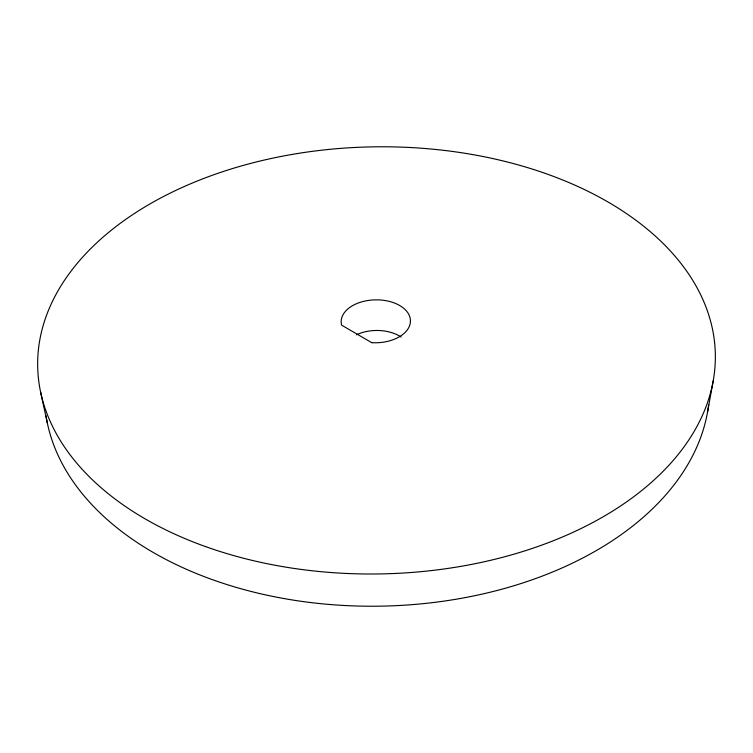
<?xml version="1.0" encoding="UTF-8"?>
<svg xmlns="http://www.w3.org/2000/svg" width="753" height="753" viewBox="0 0 753 753"><rect width="100%" height="100%" fill="white"/><g stroke="black" fill="none" stroke-linecap="round" stroke-linejoin="round"><path stroke-width="1.13" d="M707.481 412.456L713.185 380.962M40.624 392.181L47.43 423.459M356.442 334.774A34.036 21.668 -1 0 1 401.142 337.033M708.658 404.681A332.722 215.339 -1 0 1 380.387 606.156A332.722 215.339 -1 0 1 46.008 415.731M371.766 342.671L341.636 325.164A34.647 21.46 -1 0 1 373.413 299.929A34.647 21.46 -1 0 1 410.441 321.456A34.647 21.46 -1 0 1 371.766 342.671M205.55 546.603A338.888 213.57 -1 0 0 715.35 357.929A338.888 213.57 -1 0 0 208.6 176.635A338.888 213.57 -1 0 0 205.55 546.603"/></g></svg>
